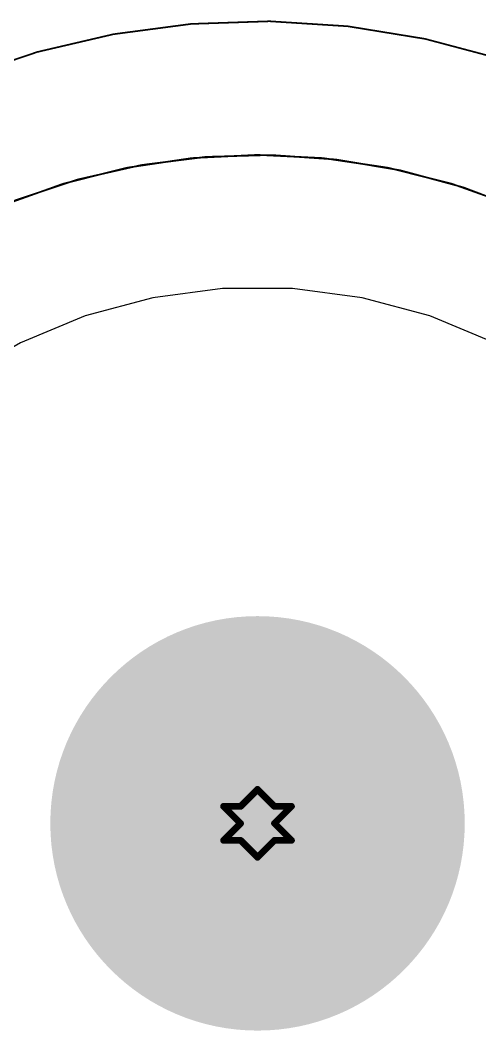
# Model space of a CAD drawing. Header units: inches. Extents: x -7 to 348, y -14 to 159.
# Drawn here: x -1.77 to 1.66, y -1.6 to 6.01 of the extents above; entities that cross this region are included whole.
import ezdxf

# ---------------------------------------------------------------- set-up
doc = ezdxf.new("R2010")
doc.units = ezdxf.units.IN
for name, color, linetype in [('Bottom Layer', 5, 'Continuous'), ('Bottom Solder', 6, 'Continuous'), ('Drill Drawing', 1, 'Continuous'), ('Fabrication', 76, 'Continuous'), ('Multi-Layer', 9, 'Continuous'), ('Pad Holes', 156, 'Continuous'), ('Top Layer', 1, 'Continuous'), ('Top Solder', 216, 'Continuous')]:
    doc.layers.add(name, color=color, linetype=linetype)

msp = doc.modelspace()

# ---------------------------------------------------------------- hatches: boundary and pattern name
at = {"layer": 'Bottom Solder'}
h = msp.add_hatch(color=6, dxfattribs=at)
edge = h.paths.add_edge_path()
edge.add_arc((0, 0), 0.1016, 0, 360)
at = {"layer": 'Pad Holes'}
h = msp.add_hatch(color=7, dxfattribs=at)
edge = h.paths.add_edge_path()
edge.add_arc((0, 0), 1.55, 0, 360)
at = {"layer": 'Top Solder'}
h = msp.add_hatch(color=216, dxfattribs=at)
edge = h.paths.add_edge_path()
edge.add_arc((0, 0), 0.1016, 0, 360)

# ---------------------------------------------------------------- linework, layer by layer
at = {"layer": 'Bottom Layer'}
for p, q in [((-0.2622, 4), (-0.782, 3.9316)), ((0.2622, 4), (-0.2622, 4)), ((0.782, 3.9316), (0.2622, 4)), ((-0.782, 3.9316), (-1.2885, 3.7958)), ((1.2885, 3.7958), (0.782, 3.9316)), ((-1.2885, 3.7958), (-1.773, 3.5952)), ((1.773, 3.5952), (1.2885, 3.7958)), ((-1.773, 3.5952), (-2.227, 3.333))]:
    msp.add_line(p, q, dxfattribs=at)
at = {"layer": 'Drill Drawing'}
for points in [[(-0.127, 0.127, 0.0508, 0.0508, 0), (0, 0.254, 0.0508, 0.0508, 0)], [(0, 0.254, 0.0508, 0.0508, 0), (0.127, 0.127, 0.0508, 0.0508, 0)], [(-0.254, 0.127, 0.0508, 0.0508, 0), (-0.127, 0, 0.0508, 0.0508, 0)], [(-0.254, 0.127, 0.0508, 0.0508, 0), (-0.127, 0.127, 0.0508, 0.0508, 0)], [(0.127, 0.127, 0.0508, 0.0508, 0), (0.254, 0.127, 0.0508, 0.0508, 0)], [(0.127, 0, 0.0508, 0.0508, 0), (0.254, 0.127, 0.0508, 0.0508, 0)], [(-0.254, -0.127, 0.0508, 0.0508, 0), (-0.127, 0, 0.0508, 0.0508, 0)], [(0.127, 0, 0.0508, 0.0508, 0), (0.254, -0.127, 0.0508, 0.0508, 0)], [(-0.254, -0.127, 0.0508, 0.0508, 0), (-0.127, -0.127, 0.0508, 0.0508, 0)], [(-0.127, -0.127, 0.0508, 0.0508, 0), (0, -0.254, 0.0508, 0.0508, 0)], [(0, -0.254, 0.0508, 0.0508, 0), (0.127, -0.127, 0.0508, 0.0508, 0)], [(0.127, -0.127, 0.0508, 0.0508, 0), (0.254, -0.127, 0.0508, 0.0508, 0)]]:
    msp.add_lwpolyline(points, format="xyseb", dxfattribs=at)
for points in [[(-0.0127, 0.254, 0.0254, 0.0254, 1), (0.0127, 0.254, 0.0254, 0.0254, 1)], [(-0.0127, 0.254, 0.0254, 0.0254, 1), (0.0127, 0.254, 0.0254, 0.0254, 1)], [(-0.2667, 0.127, 0.0254, 0.0254, 1), (-0.2413, 0.127, 0.0254, 0.0254, 1)], [(-0.2667, 0.127, 0.0254, 0.0254, 1), (-0.2413, 0.127, 0.0254, 0.0254, 1)], [(-0.1397, 0.127, 0.0254, 0.0254, 1), (-0.1143, 0.127, 0.0254, 0.0254, 1)], [(-0.1397, 0.127, 0.0254, 0.0254, 1), (-0.1143, 0.127, 0.0254, 0.0254, 1)], [(0.1143, 0.127, 0.0254, 0.0254, 1), (0.1397, 0.127, 0.0254, 0.0254, 1)], [(0.1143, 0.127, 0.0254, 0.0254, 1), (0.1397, 0.127, 0.0254, 0.0254, 1)], [(0.2413, 0.127, 0.0254, 0.0254, 1), (0.2667, 0.127, 0.0254, 0.0254, 1)], [(0.2413, 0.127, 0.0254, 0.0254, 1), (0.2667, 0.127, 0.0254, 0.0254, 1)], [(-0.1397, 0, 0.0254, 0.0254, 1), (-0.1143, 0, 0.0254, 0.0254, 1)], [(-0.1397, 0, 0.0254, 0.0254, 1), (-0.1143, 0, 0.0254, 0.0254, 1)], [(0.1143, 0, 0.0254, 0.0254, 1), (0.1397, 0, 0.0254, 0.0254, 1)], [(0.1143, 0, 0.0254, 0.0254, 1), (0.1397, 0, 0.0254, 0.0254, 1)], [(-0.2667, -0.127, 0.0254, 0.0254, 1), (-0.2413, -0.127, 0.0254, 0.0254, 1)], [(-0.2667, -0.127, 0.0254, 0.0254, 1), (-0.2413, -0.127, 0.0254, 0.0254, 1)], [(-0.1397, -0.127, 0.0254, 0.0254, 1), (-0.1143, -0.127, 0.0254, 0.0254, 1)], [(-0.1397, -0.127, 0.0254, 0.0254, 1), (-0.1143, -0.127, 0.0254, 0.0254, 1)], [(0.1143, -0.127, 0.0254, 0.0254, 1), (0.1397, -0.127, 0.0254, 0.0254, 1)], [(0.1143, -0.127, 0.0254, 0.0254, 1), (0.1397, -0.127, 0.0254, 0.0254, 1)], [(0.2413, -0.127, 0.0254, 0.0254, 1), (0.2667, -0.127, 0.0254, 0.0254, 1)], [(0.2413, -0.127, 0.0254, 0.0254, 1), (0.2667, -0.127, 0.0254, 0.0254, 1)], [(-0.0127, -0.254, 0.0254, 0.0254, 1), (0.0127, -0.254, 0.0254, 0.0254, 1)], [(-0.0127, -0.254, 0.0254, 0.0254, 1), (0.0127, -0.254, 0.0254, 0.0254, 1)]]:
    msp.add_lwpolyline(points, format="xyseb", close=True, dxfattribs=at)
at = {"layer": 'Fabrication'}
for points in [[(-3.2445, 5.0473, 0.0127, 0.0127, -0.992827), (3.3164, -4.9999, 0.0127, 0.0127, 0)], [(-3.2445, 5.0473, 0.0127, 0.0127, -0.992827), (3.3164, -4.9999, 0.0127, 0.0127, 0)], [(-4.5643, 2.042, 0.0127, 0.0127, -1.839785), (-0.0003, -4.9999, 0.0127, 0.0127, 0)], [(-4.5643, 2.042, 0.0127, 0.0127, -1.839785), (-0.0003, -4.9999, 0.0127, 0.0127, 0)], [(-0.0003, -4.9999, 0.0127, 0.0127, -0.414213), (-5.0003, 0.0001, 0.0127, 0.0127, 0)], [(-0.0003, -4.9999, 0.0127, 0.0127, -0.414213), (-5.0003, 0.0001, 0.0127, 0.0127, 0)]]:
    msp.add_lwpolyline(points, format="xyseb", dxfattribs=at)
msp.add_lwpolyline([(4.9997, 0.0001, 0.0127, 0.0127, 1), (-5.0003, 0.0001, 0.0127, 0.0127, 1)], format="xyseb", close=True, dxfattribs=at)
msp.add_lwpolyline([(4.9997, 0.0001, 0.0127, 0.0127, 1), (-5.0003, 0.0001, 0.0127, 0.0127, 1)], format="xyseb", close=True, dxfattribs=at)
at = {"layer": 'Multi-Layer'}
for p, q in [((-0.2622, 4), (-0.782, 3.9316)), ((0, 4), (-0.2622, 4)), ((0.2622, 4), (0, 4)), ((0.782, 3.9316), (0.2622, 4)), ((-0.782, 3.9316), (-1.2885, 3.7958)), ((1.2885, 3.7958), (0.782, 3.9316)), ((-1.2885, 3.7958), (-1.773, 3.5952)), ((1.773, 3.5952), (1.2885, 3.7958)), ((-1.773, 3.5952), (-2.227, 3.333))]:
    msp.add_line(p, q, dxfattribs=at)
at = {"layer": 'Top Layer'}
for p, q in [((-0.2622, 4), (-0.782, 3.9316)), ((0.2622, 4), (-0.2622, 4)), ((0.782, 3.9316), (0.2622, 4)), ((-0.782, 3.9316), (-1.2885, 3.7958)), ((1.2885, 3.7958), (0.782, 3.9316)), ((-1.2885, 3.7958), (-1.773, 3.5952)), ((1.773, 3.5952), (1.2885, 3.7958)), ((-1.773, 3.5952), (-2.227, 3.333))]:
    msp.add_line(p, q, dxfattribs=at)

doc.saveas('drawing.dxf')
